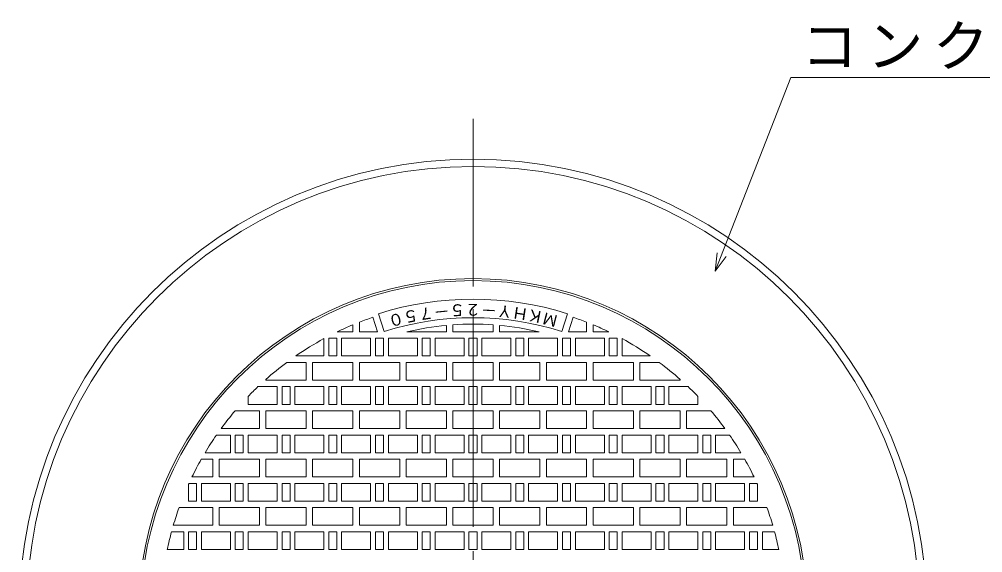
# Model space of a CAD drawing. Units: millimetres, scale not verified. Extents: x -6164 to 5771, y -4092 to 4364.
# Drawn here: x 1730 to 2925, y 2292 to 2953 of the extents above; entities that cross this region are included whole.
import ezdxf
from ezdxf.enums import TextEntityAlignment as Align

# ---------------------------------------------------------------- set-up
doc = ezdxf.new("R2010")
doc.units = ezdxf.units.MM
doc.header["$LTSCALE"] = 30
doc.linetypes.add('CHAIN2', pattern=[12, 9, -1, 1, -1])
for name, color, linetype, lineweight in [('0-1', 7, 'Continuous', 9), ('0-3', 4, 'Continuous', 9), ('0-A_鉄蓋', 4, 'Continuous', 9), ('0-C_CR', 3, 'Continuous', 9)]:
    doc.layers.add(name, color=color, linetype=linetype, lineweight=lineweight)
doc.styles.add('ＭＳ ゴシック', font='')
doc.styles.get('ＭＳ ゴシック').set_extended_font_data('MS Gothic')

msp = doc.modelspace()

# ---------------------------------------------------------------- linework, layer by layer
at = {"layer": '0-1'}
for p, q in [((2593.36, 2641.03), (2687.03, 2881.06)), ((2687.03, 2881.06), (3424.72, 2881.06))]:
    msp.add_line(p, q, dxfattribs=at)
at = {"layer": '0-3', "color": 7}
for q in [(2595.84, 2663.4), (2606.69, 2659.16)]:
    msp.add_line((2593.36, 2641.03), q, dxfattribs=at)
at = {"layer": '0-A_鉄蓋', "color": 7}
for p, q in [((2174.32, 2565.63), (2168.62, 2583.71)), ((2182.54, 2566.17), (2175.62, 2588.1)), ((2402.95, 2566.17), (2409.87, 2588.1)), ((2411.17, 2565.63), (2416.87, 2583.71)), ((2143.74, 2565.63), (2143.74, 2574.34)), ((2151.74, 2565.63), (2151.74, 2577.57)), ((2259.74, 2573.61), (2259.74, 2565.63)), ((2267.74, 2565.63), (2267.74, 2574.26)), ((2317.74, 2565.63), (2317.74, 2574.26)), ((2325.74, 2573.61), (2325.74, 2565.63)), ((2433.74, 2565.63), (2433.74, 2577.57)), ((2441.74, 2565.63), (2441.74, 2574.34)), ((2124.35, 2565.63), (2143.74, 2565.63)), ((2151.74, 2565.63), (2174.32, 2565.63)), ((2210.76, 2565.63), (2259.74, 2565.63)), ((2267.74, 2565.63), (2317.74, 2565.63)), ((2325.74, 2565.63), (2374.73, 2565.63)), ((2411.17, 2565.63), (2433.74, 2565.63)), ((2441.74, 2565.63), (2461.13, 2565.63)), ((2107.74, 2557.12), (2107.74, 2535.63)), ((2171.74, 2535.63), (2171.74, 2557.63)), ((2287.74, 2535.63), (2287.74, 2557.63)), ((2287.74, 2557.63), (2297.74, 2557.63)), ((2297.74, 2535.63), (2297.74, 2557.63)), ((2403.74, 2557.63), (2403.74, 2535.63)), ((2413.74, 2557.63), (2403.74, 2557.63)), ((2413.74, 2535.63), (2413.74, 2557.63)), ((2107.74, 2535.63), (2072.76, 2535.63)), ((2181.74, 2535.63), (2171.74, 2535.63)), ((2297.74, 2535.63), (2287.74, 2535.63)), ((2403.74, 2535.63), (2413.74, 2535.63)), ((2061.58, 2527.63), (2085.74, 2527.63)), ((2085.74, 2527.63), (2085.74, 2505.63)), ((2093.74, 2527.63), (2143.74, 2527.63)), ((2093.74, 2505.63), (2093.74, 2527.63)), ((2143.74, 2505.63), (2143.74, 2527.63)), ((2151.74, 2527.63), (2201.74, 2527.63)), ((2151.74, 2505.63), (2151.74, 2527.63)), ((2201.74, 2527.63), (2201.74, 2505.63)), ((2209.74, 2527.63), (2259.74, 2527.63)), ((2209.74, 2505.63), (2209.74, 2527.63)), ((2259.74, 2527.63), (2259.74, 2505.63)), ((2267.74, 2527.63), (2317.74, 2527.63)), ((2267.74, 2505.63), (2267.74, 2527.63)), ((2317.74, 2505.63), (2317.74, 2527.63)), ((2375.74, 2527.63), (2325.74, 2527.63)), ((2325.74, 2527.63), (2325.74, 2505.63)), ((2375.74, 2505.63), (2375.74, 2527.63)), ((2433.74, 2527.63), (2383.74, 2527.63)), ((2383.74, 2527.63), (2383.74, 2505.63)), ((2433.74, 2505.63), (2433.74, 2527.63)), ((2441.74, 2527.63), (2491.74, 2527.63)), ((2441.74, 2505.63), (2441.74, 2527.63)), ((2491.74, 2505.63), (2491.74, 2527.63)), ((2499.74, 2527.63), (2499.74, 2505.63)), ((2523.91, 2527.63), (2499.74, 2527.63)), ((2035.74, 2505.63), (2035.74, 2506.64)), ((2035.74, 2505.63), (2085.74, 2505.63)), ((2093.74, 2505.63), (2143.74, 2505.63)), ((2151.74, 2505.63), (2201.74, 2505.63)), ((2209.74, 2505.63), (2259.74, 2505.63)), ((2267.74, 2505.63), (2317.74, 2505.63)), ((2325.74, 2505.63), (2375.74, 2505.63)), ((2383.74, 2505.63), (2433.74, 2505.63)), ((2441.74, 2505.63), (2491.74, 2505.63)), ((2499.74, 2505.63), (2549.74, 2505.63)), ((2549.74, 2505.63), (2549.74, 2506.64)), ((2025.92, 2497.63), (2049.74, 2497.63)), ((2287.74, 2475.63), (2287.74, 2497.63)), ((2287.74, 2497.63), (2297.74, 2497.63)), ((2297.74, 2475.63), (2297.74, 2497.63)), ((2559.57, 2497.63), (2535.75, 2497.63)), ((2013.74, 2475.63), (2013.74, 2485.55)), ((2297.74, 2475.63), (2287.74, 2475.63)), ((2571.74, 2475.63), (2571.74, 2485.55)), ((1997.52, 2467.63), (2027.74, 2467.63)), ((2027.74, 2467.63), (2027.74, 2445.63)), ((2035.74, 2467.63), (2085.74, 2467.63)), ((2035.74, 2445.63), (2035.74, 2467.63)), ((2085.74, 2467.63), (2085.74, 2445.63)), ((2093.74, 2467.63), (2143.74, 2467.63)), ((2093.74, 2445.63), (2093.74, 2467.63)), ((2143.74, 2445.63), (2143.74, 2467.63)), ((2151.74, 2467.63), (2201.74, 2467.63)), ((2151.74, 2445.63), (2151.74, 2467.63)), ((2201.74, 2467.63), (2201.74, 2445.63)), ((2209.74, 2467.63), (2259.74, 2467.63)), ((2209.74, 2445.63), (2209.74, 2467.63)), ((2259.74, 2467.63), (2259.74, 2445.63)), ((2267.74, 2467.63), (2317.74, 2467.63)), ((2267.74, 2445.63), (2267.74, 2467.63)), ((2317.74, 2445.63), (2317.74, 2467.63)), ((2375.74, 2467.63), (2325.74, 2467.63)), ((2325.74, 2467.63), (2325.74, 2445.63)), ((2375.74, 2445.63), (2375.74, 2467.63)), ((2433.74, 2467.63), (2383.74, 2467.63)), ((2383.74, 2467.63), (2383.74, 2445.63)), ((2433.74, 2445.63), (2433.74, 2467.63)), ((2441.74, 2467.63), (2491.74, 2467.63)), ((2441.74, 2445.63), (2441.74, 2467.63)), ((2491.74, 2445.63), (2491.74, 2467.63)), ((2549.74, 2467.63), (2499.74, 2467.63)), ((2499.74, 2467.63), (2499.74, 2445.63)), ((2549.74, 2445.63), (2549.74, 2467.63)), ((2557.74, 2467.63), (2557.74, 2445.63)), ((2587.97, 2467.63), (2557.74, 2467.63)), ((1980.15, 2445.63), (2027.74, 2445.63)), ((2035.74, 2445.63), (2085.74, 2445.63)), ((2093.74, 2445.63), (2143.74, 2445.63)), ((2151.74, 2445.63), (2201.74, 2445.63)), ((2209.74, 2445.63), (2259.74, 2445.63)), ((2267.74, 2445.63), (2317.74, 2445.63)), ((2325.74, 2445.63), (2375.74, 2445.63)), ((2383.74, 2445.63), (2433.74, 2445.63)), ((2441.74, 2445.63), (2491.74, 2445.63)), ((2499.74, 2445.63), (2549.74, 2445.63)), ((2557.74, 2445.63), (2605.34, 2445.63)), ((1974.44, 2437.63), (1991.74, 2437.63)), ((1991.74, 2437.63), (1991.74, 2415.63)), ((1997.74, 2437.63), (2007.74, 2437.63)), ((1997.74, 2415.63), (1997.74, 2437.63)), ((2007.74, 2437.63), (2007.74, 2415.63)), ((2287.74, 2415.63), (2287.74, 2437.63)), ((2287.74, 2437.63), (2297.74, 2437.63)), ((2297.74, 2415.63), (2297.74, 2437.63)), ((2593.74, 2437.63), (2593.74, 2415.63)), ((2611.05, 2437.63), (2593.74, 2437.63)), ((1960.25, 2415.63), (1991.74, 2415.63)), ((2007.74, 2415.63), (1997.74, 2415.63)), ((2297.74, 2415.63), (2287.74, 2415.63)), ((2625.24, 2415.63), (2593.74, 2415.63)), ((1955.59, 2407.63), (1969.74, 2407.63)), ((1969.74, 2407.63), (1969.74, 2385.63)), ((1977.74, 2407.63), (2027.74, 2407.63)), ((1977.74, 2385.63), (1977.74, 2407.63)), ((2027.74, 2407.63), (2027.74, 2385.63)), ((2035.74, 2407.63), (2085.74, 2407.63)), ((2035.74, 2385.63), (2035.74, 2407.63)), ((2085.74, 2407.63), (2085.74, 2385.63)), ((2093.74, 2407.63), (2143.74, 2407.63)), ((2093.74, 2385.63), (2093.74, 2407.63)), ((2143.74, 2385.63), (2143.74, 2407.63)), ((2151.74, 2407.63), (2201.74, 2407.63)), ((2151.74, 2385.63), (2151.74, 2407.63)), ((2201.74, 2407.63), (2201.74, 2385.63)), ((2209.74, 2407.63), (2259.74, 2407.63)), ((2209.74, 2385.63), (2209.74, 2407.63)), ((2259.74, 2407.63), (2259.74, 2385.63)), ((2267.74, 2407.63), (2317.74, 2407.63)), ((2267.74, 2385.63), (2267.74, 2407.63)), ((2317.74, 2385.63), (2317.74, 2407.63)), ((2375.74, 2407.63), (2325.74, 2407.63)), ((2325.74, 2407.63), (2325.74, 2385.63)), ((2375.74, 2385.63), (2375.74, 2407.63)), ((2433.74, 2407.63), (2383.74, 2407.63)), ((2383.74, 2407.63), (2383.74, 2385.63)), ((2433.74, 2385.63), (2433.74, 2407.63)), ((2441.74, 2407.63), (2491.74, 2407.63)), ((2441.74, 2385.63), (2441.74, 2407.63)), ((2491.74, 2385.63), (2491.74, 2407.63)), ((2549.74, 2407.63), (2499.74, 2407.63)), ((2499.74, 2407.63), (2499.74, 2385.63)), ((2549.74, 2385.63), (2549.74, 2407.63)), ((2607.74, 2385.63), (2607.74, 2407.63)), ((2615.74, 2407.63), (2615.74, 2385.63)), ((2629.9, 2407.63), (2615.74, 2407.63)), ((1944.04, 2385.63), (1969.74, 2385.63)), ((1977.74, 2385.63), (2027.74, 2385.63)), ((2035.74, 2385.63), (2085.74, 2385.63)), ((2093.74, 2385.63), (2143.74, 2385.63)), ((2151.74, 2385.63), (2201.74, 2385.63)), ((2209.74, 2385.63), (2259.74, 2385.63)), ((2267.74, 2385.63), (2317.74, 2385.63)), ((2325.74, 2385.63), (2375.74, 2385.63)), ((2383.74, 2385.63), (2433.74, 2385.63)), ((2441.74, 2385.63), (2491.74, 2385.63)), ((2499.74, 2385.63), (2549.74, 2385.63)), ((2557.74, 2385.63), (2607.74, 2385.63)), ((2615.74, 2385.63), (2641.45, 2385.63)), ((1939.74, 2355.63), (1939.74, 2376.46)), ((1940.27, 2377.63), (1949.74, 2377.63)), ((1997.74, 2377.63), (2007.74, 2377.63)), ((1997.74, 2355.63), (1997.74, 2377.63)), ((2007.74, 2377.63), (2007.74, 2355.63)), ((2287.74, 2355.63), (2287.74, 2377.63)), ((2287.74, 2377.63), (2297.74, 2377.63)), ((2297.74, 2355.63), (2297.74, 2377.63)), ((2645.21, 2377.63), (2635.74, 2377.63)), ((2645.75, 2355.63), (2645.75, 2376.46)), ((1955.74, 2355.63), (1991.74, 2355.63)), ((2007.74, 2355.63), (1997.74, 2355.63)), ((2297.74, 2355.63), (2287.74, 2355.63)), ((2629.74, 2355.63), (2593.74, 2355.63)), ((1928.06, 2347.63), (1969.74, 2347.63)), ((1969.74, 2347.63), (1969.74, 2325.63)), ((1977.74, 2347.63), (2027.74, 2347.63)), ((1977.74, 2325.63), (1977.74, 2347.63)), ((2027.74, 2347.63), (2027.74, 2325.63)), ((2035.74, 2347.63), (2085.74, 2347.63)), ((2035.74, 2325.63), (2035.74, 2347.63)), ((2085.74, 2347.63), (2085.74, 2325.63)), ((2093.74, 2347.63), (2143.74, 2347.63)), ((2093.74, 2325.63), (2093.74, 2347.63)), ((2143.74, 2325.63), (2143.74, 2347.63)), ((2151.74, 2347.63), (2201.74, 2347.63)), ((2151.74, 2325.63), (2151.74, 2347.63)), ((2201.74, 2347.63), (2201.74, 2325.63)), ((2209.74, 2347.63), (2259.74, 2347.63)), ((2209.74, 2325.63), (2209.74, 2347.63)), ((2259.74, 2347.63), (2259.74, 2325.63)), ((2267.74, 2347.63), (2317.74, 2347.63)), ((2267.74, 2325.63), (2267.74, 2347.63)), ((2317.74, 2325.63), (2317.74, 2347.63)), ((2375.74, 2347.63), (2325.74, 2347.63)), ((2325.74, 2347.63), (2325.74, 2325.63)), ((2375.74, 2325.63), (2375.74, 2347.63)), ((2433.74, 2347.63), (2383.74, 2347.63)), ((2383.74, 2347.63), (2383.74, 2325.63)), ((2433.74, 2325.63), (2433.74, 2347.63)), ((2441.74, 2347.63), (2491.74, 2347.63)), ((2441.74, 2325.63), (2441.74, 2347.63)), ((2491.74, 2325.63), (2491.74, 2347.63)), ((2549.74, 2347.63), (2499.74, 2347.63)), ((2499.74, 2347.63), (2499.74, 2325.63)), ((2549.74, 2325.63), (2549.74, 2347.63)), ((2607.74, 2325.63), (2607.74, 2347.63)), ((2615.74, 2347.63), (2615.74, 2325.63)), ((2657.43, 2347.63), (2615.74, 2347.63)), ((1920.89, 2325.63), (1969.74, 2325.63)), ((1977.74, 2325.63), (2027.74, 2325.63)), ((2035.74, 2325.63), (2085.74, 2325.63)), ((2093.74, 2325.63), (2143.74, 2325.63)), ((2151.74, 2325.63), (2201.74, 2325.63)), ((2209.74, 2325.63), (2259.74, 2325.63)), ((2267.74, 2325.63), (2317.74, 2325.63)), ((2325.74, 2325.63), (2375.74, 2325.63)), ((2383.74, 2325.63), (2433.74, 2325.63)), ((2441.74, 2325.63), (2491.74, 2325.63)), ((2499.74, 2325.63), (2549.74, 2325.63)), ((2557.74, 2325.63), (2607.74, 2325.63)), ((2615.74, 2325.63), (2664.6, 2325.63)), ((1918.64, 2317.63), (1933.74, 2317.63)), ((1933.74, 2317.63), (1933.74, 2295.63)), ((1997.74, 2317.63), (2007.74, 2317.63)), ((1997.74, 2295.63), (1997.74, 2317.63)), ((2007.74, 2317.63), (2007.74, 2295.63)), ((2287.74, 2295.63), (2287.74, 2317.63)), ((2287.74, 2317.63), (2297.74, 2317.63)), ((2297.74, 2295.63), (2297.74, 2317.63)), ((2651.75, 2317.63), (2651.75, 2295.63)), ((2666.85, 2317.63), (2651.75, 2317.63)), ((1933.74, 2295.63), (1913.38, 2295.63)), ((1955.74, 2295.63), (1991.74, 2295.63)), ((2007.74, 2295.63), (1997.74, 2295.63)), ((2297.74, 2295.63), (2287.74, 2295.63)), ((2629.74, 2295.63), (2593.74, 2295.63)), ((2651.75, 2295.63), (2672.11, 2295.63))]:
    msp.add_line(p, q, dxfattribs=at)
for points in [[(2113.74, 2535.63), (2113.74, 2557.63), (2123.74, 2557.63), (2123.74, 2535.63)], [(2129.74, 2535.63), (2129.74, 2557.63), (2165.74, 2557.63), (2165.74, 2535.63)], [(2187.74, 2535.63), (2187.74, 2557.63), (2223.74, 2557.63), (2223.74, 2535.63)], [(2229.74, 2535.63), (2229.74, 2557.63), (2239.74, 2557.63), (2239.74, 2535.63)], [(2245.74, 2535.63), (2245.74, 2557.63), (2281.74, 2557.63), (2281.74, 2535.63)], [(2339.74, 2535.63), (2339.74, 2557.63), (2303.74, 2557.63), (2303.74, 2535.63)], [(2355.74, 2535.63), (2355.74, 2557.63), (2345.74, 2557.63), (2345.74, 2535.63)], [(2397.74, 2535.63), (2397.74, 2557.63), (2361.74, 2557.63), (2361.74, 2535.63)], [(2455.74, 2535.63), (2455.74, 2557.63), (2419.74, 2557.63), (2419.74, 2535.63)], [(2471.74, 2535.63), (2471.74, 2557.63), (2461.74, 2557.63), (2461.74, 2535.63)], [(2055.74, 2475.63), (2055.74, 2497.63), (2065.74, 2497.63), (2065.74, 2475.63)], [(2071.74, 2475.63), (2071.74, 2497.63), (2107.74, 2497.63), (2107.74, 2475.63)], [(2113.74, 2475.63), (2113.74, 2497.63), (2123.74, 2497.63), (2123.74, 2475.63)], [(2129.74, 2475.63), (2129.74, 2497.63), (2165.74, 2497.63), (2165.74, 2475.63)], [(2171.74, 2475.63), (2171.74, 2497.63), (2181.74, 2497.63), (2181.74, 2475.63)], [(2187.74, 2475.63), (2187.74, 2497.63), (2223.74, 2497.63), (2223.74, 2475.63)], [(2229.74, 2475.63), (2229.74, 2497.63), (2239.74, 2497.63), (2239.74, 2475.63)], [(2245.74, 2475.63), (2245.74, 2497.63), (2281.74, 2497.63), (2281.74, 2475.63)], [(2339.74, 2475.63), (2339.74, 2497.63), (2303.74, 2497.63), (2303.74, 2475.63)], [(2355.74, 2475.63), (2355.74, 2497.63), (2345.74, 2497.63), (2345.74, 2475.63)], [(2397.74, 2475.63), (2397.74, 2497.63), (2361.74, 2497.63), (2361.74, 2475.63)], [(2413.74, 2475.63), (2413.74, 2497.63), (2403.74, 2497.63), (2403.74, 2475.63)], [(2455.74, 2475.63), (2455.74, 2497.63), (2419.74, 2497.63), (2419.74, 2475.63)], [(2471.74, 2475.63), (2471.74, 2497.63), (2461.74, 2497.63), (2461.74, 2475.63)], [(2513.74, 2475.63), (2513.74, 2497.63), (2477.74, 2497.63), (2477.74, 2475.63)], [(2529.74, 2475.63), (2529.74, 2497.63), (2519.74, 2497.63), (2519.74, 2475.63)], [(2013.74, 2415.63), (2013.74, 2437.63), (2049.74, 2437.63), (2049.74, 2415.63)], [(2055.74, 2415.63), (2055.74, 2437.63), (2065.74, 2437.63), (2065.74, 2415.63)], [(2071.74, 2415.63), (2071.74, 2437.63), (2107.74, 2437.63), (2107.74, 2415.63)], [(2113.74, 2415.63), (2113.74, 2437.63), (2123.74, 2437.63), (2123.74, 2415.63)], [(2129.74, 2415.63), (2129.74, 2437.63), (2165.74, 2437.63), (2165.74, 2415.63)], [(2171.74, 2415.63), (2171.74, 2437.63), (2181.74, 2437.63), (2181.74, 2415.63)], [(2187.74, 2415.63), (2187.74, 2437.63), (2223.74, 2437.63), (2223.74, 2415.63)], [(2229.74, 2415.63), (2229.74, 2437.63), (2239.74, 2437.63), (2239.74, 2415.63)], [(2245.74, 2415.63), (2245.74, 2437.63), (2281.74, 2437.63), (2281.74, 2415.63)], [(2339.74, 2415.63), (2339.74, 2437.63), (2303.74, 2437.63), (2303.74, 2415.63)], [(2355.74, 2415.63), (2355.74, 2437.63), (2345.74, 2437.63), (2345.74, 2415.63)], [(2397.74, 2415.63), (2397.74, 2437.63), (2361.74, 2437.63), (2361.74, 2415.63)], [(2413.74, 2415.63), (2413.74, 2437.63), (2403.74, 2437.63), (2403.74, 2415.63)], [(2455.74, 2415.63), (2455.74, 2437.63), (2419.74, 2437.63), (2419.74, 2415.63)], [(2471.74, 2415.63), (2471.74, 2437.63), (2461.74, 2437.63), (2461.74, 2415.63)], [(2513.74, 2415.63), (2513.74, 2437.63), (2477.74, 2437.63), (2477.74, 2415.63)], [(2529.74, 2415.63), (2529.74, 2437.63), (2519.74, 2437.63), (2519.74, 2415.63)], [(2571.74, 2415.63), (2571.74, 2437.63), (2535.75, 2437.63), (2535.75, 2415.63)], [(2587.75, 2415.63), (2587.75, 2437.63), (2577.75, 2437.63), (2577.75, 2415.63)], [(2013.74, 2355.63), (2013.74, 2377.63), (2049.74, 2377.63), (2049.74, 2355.63)], [(2055.74, 2355.63), (2055.74, 2377.63), (2065.74, 2377.63), (2065.74, 2355.63)], [(2071.74, 2355.63), (2071.74, 2377.63), (2107.74, 2377.63), (2107.74, 2355.63)], [(2113.74, 2355.63), (2113.74, 2377.63), (2123.74, 2377.63), (2123.74, 2355.63)], [(2129.74, 2355.63), (2129.74, 2377.63), (2165.74, 2377.63), (2165.74, 2355.63)], [(2171.74, 2355.63), (2171.74, 2377.63), (2181.74, 2377.63), (2181.74, 2355.63)], [(2187.74, 2355.63), (2187.74, 2377.63), (2223.74, 2377.63), (2223.74, 2355.63)], [(2229.74, 2355.63), (2229.74, 2377.63), (2239.74, 2377.63), (2239.74, 2355.63)], [(2245.74, 2355.63), (2245.74, 2377.63), (2281.74, 2377.63), (2281.74, 2355.63)], [(2339.74, 2355.63), (2339.74, 2377.63), (2303.74, 2377.63), (2303.74, 2355.63)], [(2355.74, 2355.63), (2355.74, 2377.63), (2345.74, 2377.63), (2345.74, 2355.63)], [(2397.74, 2355.63), (2397.74, 2377.63), (2361.74, 2377.63), (2361.74, 2355.63)], [(2413.74, 2355.63), (2413.74, 2377.63), (2403.74, 2377.63), (2403.74, 2355.63)], [(2455.74, 2355.63), (2455.74, 2377.63), (2419.74, 2377.63), (2419.74, 2355.63)], [(2471.74, 2355.63), (2471.74, 2377.63), (2461.74, 2377.63), (2461.74, 2355.63)], [(2513.74, 2355.63), (2513.74, 2377.63), (2477.74, 2377.63), (2477.74, 2355.63)], [(2529.74, 2355.63), (2529.74, 2377.63), (2519.74, 2377.63), (2519.74, 2355.63)], [(2571.74, 2355.63), (2571.74, 2377.63), (2535.75, 2377.63), (2535.75, 2355.63)], [(2587.75, 2355.63), (2587.75, 2377.63), (2577.75, 2377.63), (2577.75, 2355.63)], [(1939.74, 2295.63), (1939.74, 2317.63), (1949.74, 2317.63), (1949.74, 2295.63)], [(2013.74, 2295.63), (2013.74, 2317.63), (2049.74, 2317.63), (2049.74, 2295.63)], [(2055.74, 2295.63), (2055.74, 2317.63), (2065.74, 2317.63), (2065.74, 2295.63)], [(2071.74, 2295.63), (2071.74, 2317.63), (2107.74, 2317.63), (2107.74, 2295.63)], [(2113.74, 2295.63), (2113.74, 2317.63), (2123.74, 2317.63), (2123.74, 2295.63)], [(2129.74, 2295.63), (2129.74, 2317.63), (2165.74, 2317.63), (2165.74, 2295.63)], [(2171.74, 2295.63), (2171.74, 2317.63), (2181.74, 2317.63), (2181.74, 2295.63)], [(2187.74, 2295.63), (2187.74, 2317.63), (2223.74, 2317.63), (2223.74, 2295.63)], [(2229.74, 2295.63), (2229.74, 2317.63), (2239.74, 2317.63), (2239.74, 2295.63)], [(2245.74, 2295.63), (2245.74, 2317.63), (2281.74, 2317.63), (2281.74, 2295.63)], [(2339.74, 2295.63), (2339.74, 2317.63), (2303.74, 2317.63), (2303.74, 2295.63)], [(2355.74, 2295.63), (2355.74, 2317.63), (2345.74, 2317.63), (2345.74, 2295.63)], [(2397.74, 2295.63), (2397.74, 2317.63), (2361.74, 2317.63), (2361.74, 2295.63)], [(2413.74, 2295.63), (2413.74, 2317.63), (2403.74, 2317.63), (2403.74, 2295.63)], [(2455.74, 2295.63), (2455.74, 2317.63), (2419.74, 2317.63), (2419.74, 2295.63)], [(2471.74, 2295.63), (2471.74, 2317.63), (2461.74, 2317.63), (2461.74, 2295.63)], [(2513.74, 2295.63), (2513.74, 2317.63), (2477.74, 2317.63), (2477.74, 2295.63)], [(2529.74, 2295.63), (2529.74, 2317.63), (2519.74, 2317.63), (2519.74, 2295.63)], [(2571.74, 2295.63), (2571.74, 2317.63), (2535.75, 2317.63), (2535.75, 2295.63)], [(2587.75, 2295.63), (2587.75, 2317.63), (2577.75, 2317.63), (2577.75, 2295.63)], [(2645.75, 2295.63), (2645.75, 2317.63), (2635.74, 2317.63), (2635.74, 2295.63)]]:
    msp.add_lwpolyline(points, close=True, dxfattribs=at)
for points in [[(2171.74, 2557.63), (2181.74, 2557.63), (2181.74, 2535.63)], [(2477.74, 2557.12), (2477.74, 2535.63), (2512.73, 2535.63)], [(2049.74, 2497.63), (2049.74, 2475.63), (2013.74, 2475.63)], [(2535.75, 2497.63), (2535.75, 2475.63), (2571.74, 2475.63)], [(2607.74, 2407.63), (2557.74, 2407.63), (2557.74, 2385.63)], [(1949.74, 2377.63), (1949.74, 2355.63), (1939.74, 2355.63)], [(1955.74, 2355.63), (1955.74, 2377.63), (1991.74, 2377.63), (1991.74, 2355.63)], [(2629.74, 2355.63), (2629.74, 2377.63), (2593.74, 2377.63), (2593.74, 2355.63)], [(2635.74, 2377.63), (2635.74, 2355.63), (2645.75, 2355.63)], [(2607.74, 2347.63), (2557.74, 2347.63), (2557.74, 2325.63)], [(1955.74, 2295.63), (1955.74, 2317.63), (1991.74, 2317.63), (1991.74, 2295.63)], [(2629.74, 2295.63), (2629.74, 2317.63), (2593.74, 2317.63), (2593.74, 2295.63)]]:
    msp.add_lwpolyline(points, dxfattribs=at)
at = {"layer": '0-A_鉄蓋', "color": 3}
msp.add_arc((2292.74, 2216.63), 415, 0, 180, dxfattribs=at)
at = {"layer": '0-A_鉄蓋', "color": 7}
for radius, start, end in [(412.5, 0, 180), (389.5, 72.50002, 107.5), (387.5, 108.68297, 111.33813), (366.5, 72.50002, 107.5), (387.5, 68.66187, 71.31703), (387.5, 112.61375, 115.75699), (358.5, 95.28157, 103.21959), (358.5, 86.00127, 93.99873), (358.5, 76.78041, 84.71843), (387.5, 64.24301, 67.38625), (387.5, 118.51701, 124.591), (387.5, 55.409, 61.48296), (387.5, 126.62271, 131.54639), (387.5, 48.45361, 53.37729), (387.5, 133.51765, 136.05449), (387.5, 43.94545, 46.48235), (387.5, 139.62839, 143.77426), (387.5, 36.22574, 40.37161), (387.5, 145.22723, 149.09953), (387.5, 30.90047, 34.77277), (387.5, 150.4684, 154.14282), (387.5, 25.85718, 29.5316), (387.5, 155.45018, 155.63956), (387.5, 24.36044, 24.54982), (387.5, 160.24098, 163.66275), (387.5, 16.33725, 19.75902), (387.5, 164.89162, 168.2366), (387.5, 11.7634, 15.10838)]:
    msp.add_arc((2292.74, 2216.63), radius, start, end, dxfattribs=at)
at = {"layer": '0-C_CR', "color": 7, "linetype": 'CHAIN2'}
msp.add_line((2292.74, 1603.63), (2292.74, 2829.63), dxfattribs=at)
at = {"layer": '0-C_CR', "color": 2}
msp.add_line((2292.74, 2621.63), (2292.74, 2749.63), dxfattribs=at)
at = {"layer": '0-C_CR'}
for radius in [563, 554]:
    msp.add_circle((2292.74, 2216.63), radius, dxfattribs=at)

# ---------------------------------------------------------------- texts
at = {"layer": '0-1', "insert": (2700.29, 2889.38), "char_height": 51.05, "attachment_point": 7, "style": 'ＭＳ ゴシック'}
msp.add_mtext('\\T1.17;コンクリート巻き立て', dxfattribs=at)
at = {"layer": '0-A_鉄蓋', "color": 7, "style": 'ＭＳ ゴシック'}
for s, rotation, p in [('７', 188.738, (2242.34, 2601.44)), ('５', 182.717, (2282.56, 2604.58)), ('２', 180, (2302.74, 2604.63)), ('Ｙ', 174.265, (2343.08, 2601.52)), ('Ｈ', 171.262, (2362.92, 2598.4)), ('０', 194.635, (2203.86, 2594.43)), ('５', 191.71, (2222.81, 2598.38)), ('－', 185.735, (2262.31, 2603.52)), ('－', 177.283, (2322.9, 2603.63)), ('Ｋ', 168.29, (2382.26, 2594.32)), ('Ｍ', 165.365, (2400.98, 2589.38))]:
    msp.add_text(s, height=14.66, rotation=rotation, dxfattribs=at).set_placement(p, align=Align.BOTTOM_LEFT)

doc.saveas('drawing.dxf')
